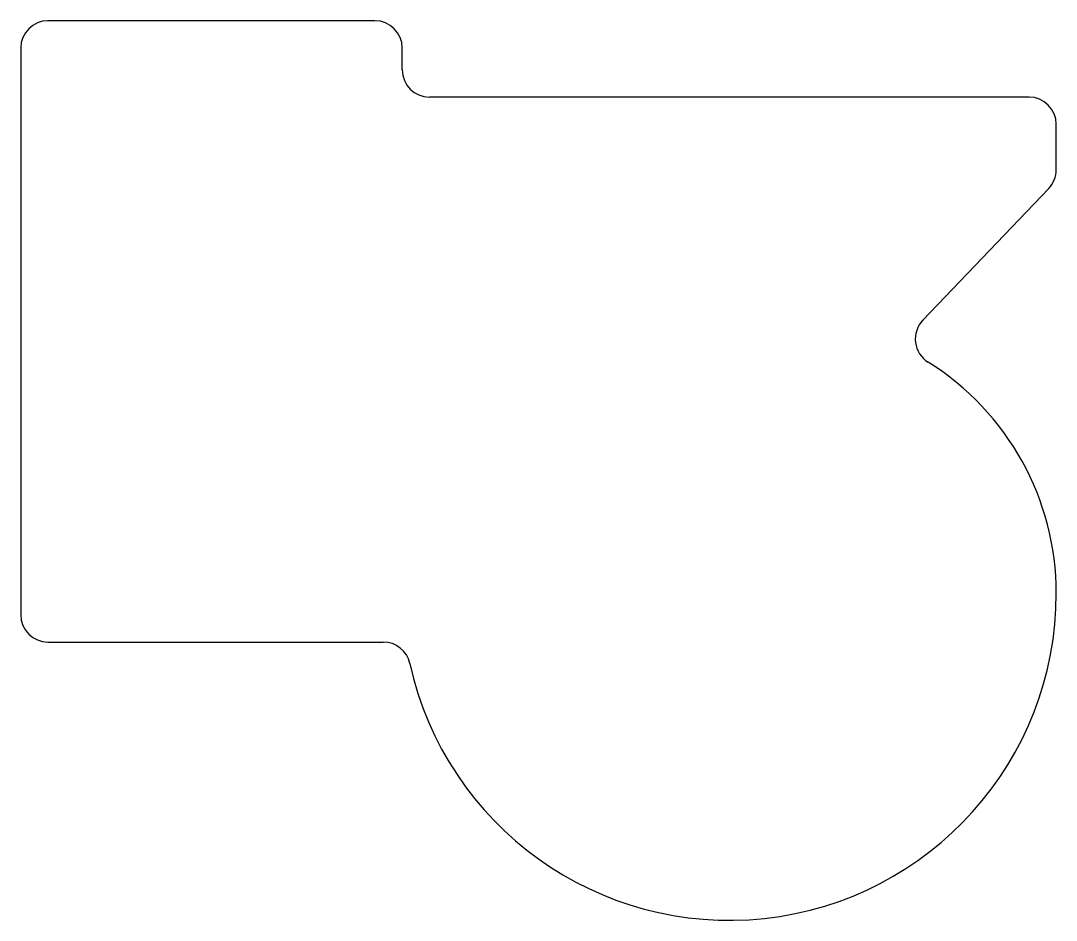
# Model space of a CAD drawing. Extents: x 2687.6 to 2725.6, y 1899.3 to 1932.3.
import ezdxf

# ---------------------------------------------------------------- set-up
doc = ezdxf.new("R2010")
doc.units = 0
doc.layers.get('0').update_dxf_attribs({"linetype": 'CONTINUOUS'})

msp = doc.modelspace()

# ---------------------------------------------------------------- linework, layer by layer
for p, q in [((2700.56, 1932.297), (2688.56, 1932.297)), ((2687.56, 1931.297), (2687.56, 1910.497)), ((2701.56, 1930.496), (2701.56, 1931.297)), ((2724.56, 1929.496), (2702.56, 1929.496)), ((2725.56, 1926.83), (2725.56, 1928.496)), ((2720.664, 1921.308), (2725.283, 1926.139)), ((2688.56, 1909.497), (2700.863, 1909.497))]:
    msp.add_line(p, q)
for centre, radius, start, end in [((2688.56, 1931.297), 1, 90, 180), ((2700.56, 1931.297), 1, 360, 90), ((2702.56, 1930.496), 1, 180, 270), ((2724.56, 1928.496), 1, 0, 90), ((2724.56, 1926.83), 1, 316.2821, 0), ((2721.387, 1920.617), 1, 136.2821, 238.0183), ((2715.56, 1911.286), 10, 360, 58.0183), ((2713.56, 1911.286), 12, 192.3913, 360), ((2688.56, 1910.497), 1, 180, 270), ((2700.863, 1908.497), 1, 12.3913, 90)]:
    msp.add_arc(centre, radius, start, end)

doc.saveas('drawing.dxf')
